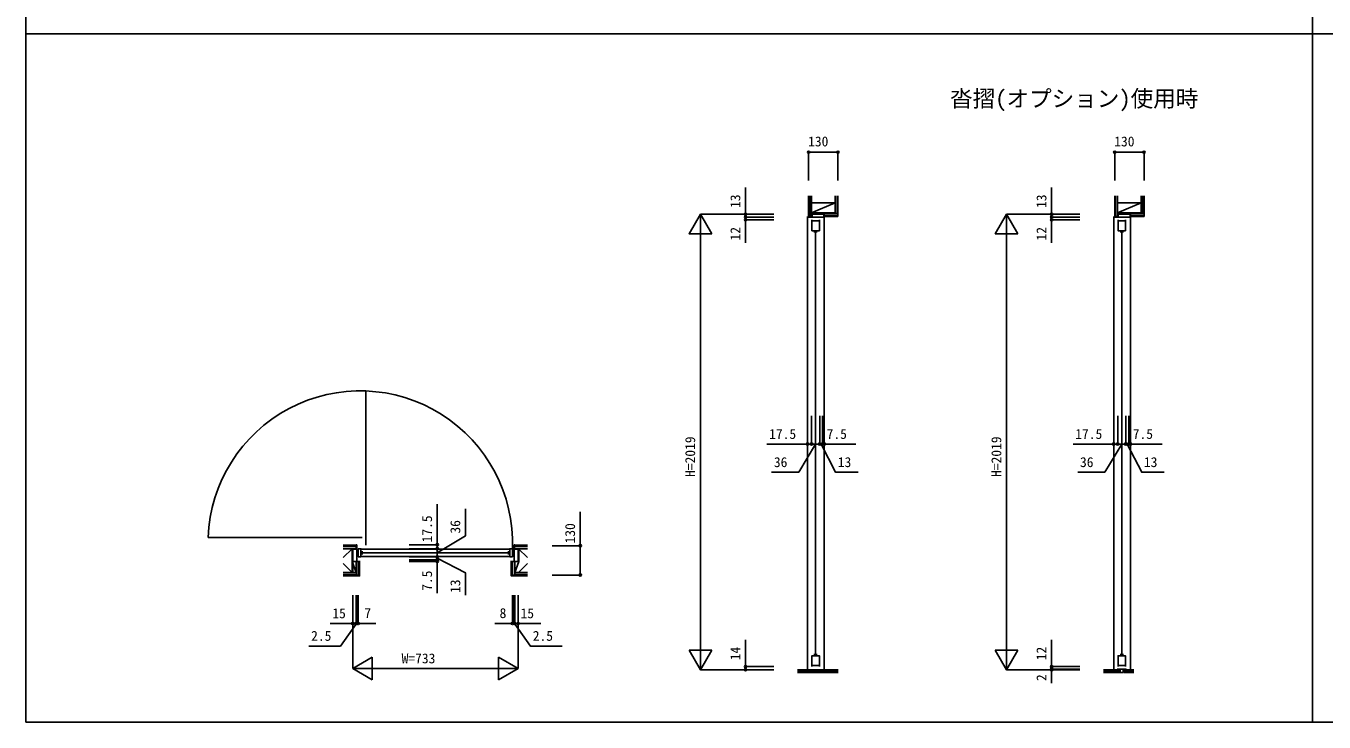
# Model space of a CAD drawing. Units: millimetres, scale not verified. Extents: x -14341 to 14340, y -10000 to 10000.
# Drawn here: x -14341 to -8590, y -10000 to -6914 of the extents above; entities that cross this region are included whole.
import ezdxf
from ezdxf.enums import TextEntityAlignment as Align

# ---------------------------------------------------------------- set-up
doc = ezdxf.new("R2010")
doc.units = ezdxf.units.MM
doc.header["$LTSCALE"] = 50
for name, color, linetype in [('0-0_0', 7, 'Continuous'), ('0-2_YKK_B1', 4, 'Continuous'), ('0-3_YKK_C1', 4, 'Continuous'), ('0-4_YKK_F1', 7, 'Continuous'), ('0-5_YKK_N1', 2, 'Continuous'), ('0-6_YKK_Z1', 7, 'Continuous')]:
    doc.layers.add(name, color=color, linetype=linetype)
doc.styles.add('ＭＳ ゴシック', font='')
doc.styles.get('ＭＳ ゴシック').set_extended_font_data('MS Gothic')

msp = doc.modelspace()

# ---------------------------------------------------------------- linework, layer by layer
at = {"layer": '0-2_YKK_B1'}
for p, q in [((-12834.77, -8532.2), (-12834.77, -9215.2)), ((-12850.77, -9181.2), (-13533.77, -9181.2)), ((-12878.28, -9213.7), (-12875.78, -9213.7)), ((-12875.78, -9213.7), (-12875.78, -9287.7)), ((-12856.77, -9232.7), (-12197.78, -9232.7)), ((-12848.77, -9244.85), (-12856.77, -9244.85)), ((-12848.77, -9253.55), (-12856.77, -9253.55)), ((-12854.77, -9249.2), (-12199.78, -9249.2)), ((-12205.78, -9244.85), (-12197.78, -9244.85)), ((-12205.78, -9253.55), (-12197.78, -9253.55)), ((-12177.78, -9213.7), (-12177.78, -9287.7)), ((-12177.78, -9213.7), (-12175.28, -9213.7)), ((-12859.78, -9287.7), (-12893.28, -9287.7)), ((-12197.78, -9265.7), (-12856.77, -9265.7)), ((-12193.78, -9287.7), (-12160.28, -9287.7))]:
    msp.add_line(p, q, dxfattribs=at)
for points in [[(-12875.78, -9233.7), (-12893.28, -9233.7), (-12893.28, -9287.7)], [(-12856.77, -9267.2), (-12856.77, -9231.2), (-12868.77, -9231.2)], [(-12856.77, -9267.2), (-12868.77, -9267.2), (-12868.77, -9231.2)], [(-12197.78, -9267.2), (-12197.78, -9231.2), (-12185.78, -9231.2)], [(-12197.78, -9267.2), (-12185.78, -9267.2), (-12185.78, -9231.2)], [(-12177.78, -9233.7), (-12160.28, -9233.7), (-12160.28, -9287.7)]]:
    msp.add_lwpolyline(points, dxfattribs=at)
msp.add_arc((-12859.77, -9206.2), 674.46, 357.87576, 177.87576, dxfattribs=at)
at = {"layer": '0-3_YKK_C1'}
for p, q in [((-10878.15, -7759.2), (-10878.15, -7761.7)), ((-10878.15, -7761.7), (-10878.15, -9767.7)), ((-9522.03, -7759.2), (-9522.03, -7761.7)), ((-9522.03, -7761.7), (-9522.03, -9767.7)), ((-10859.15, -7778.3), (-10826.15, -7778.3)), ((-9503.03, -7778.3), (-9470.03, -7778.3)), ((-10847.3, -7829.7), (-10847.3, -7821.7)), ((-10842.65, -7823.7), (-10842.65, -9703.7)), ((-10838, -7829.7), (-10838, -7821.7)), ((-9491.18, -7829.7), (-9491.18, -7821.7)), ((-9486.53, -7823.7), (-9486.53, -9703.7)), ((-9481.88, -7829.7), (-9481.88, -7821.7)), ((-10847.3, -9697.7), (-10847.3, -9705.7)), ((-10838, -9697.7), (-10838, -9705.7)), ((-9491.18, -9697.7), (-9491.18, -9705.7)), ((-9481.88, -9697.7), (-9481.88, -9705.7)), ((-10859.15, -9749.1), (-10826.15, -9749.1)), ((-9503.03, -9749.1), (-9470.03, -9749.1))]:
    msp.add_line(p, q, dxfattribs=at)
for points in [[(-10805.65, -7748.7), (-10805.65, -7761.7), (-10878.15, -7761.7)], [(-10805.65, -7748.7), (-10858.15, -7748.7), (-10858.15, -7761.7)], [(-10805.65, -7748.7), (-10804.15, -7748.7), (-10804.15, -9767.7)], [(-9449.53, -7748.7), (-9449.53, -7761.7), (-9522.03, -7761.7)], [(-9449.53, -7748.7), (-9502.03, -7748.7), (-9502.03, -7761.7)], [(-9449.53, -7748.7), (-9448.03, -7748.7), (-9448.03, -9767.7)], [(-10859.15, -7773.7), (-10859.15, -7821.7), (-10826.15, -7821.7), (-10826.15, -7773.7)], [(-9503.03, -7773.7), (-9503.03, -7821.7), (-9470.03, -7821.7), (-9470.03, -7773.7)], [(-10859.15, -9753.7), (-10859.15, -9705.7), (-10826.15, -9705.7), (-10826.15, -9753.7)], [(-9503.03, -9753.7), (-9503.03, -9705.7), (-9470.03, -9705.7), (-9470.03, -9753.7)], [(-9506.52, -9767.7), (-9506.53, -9765.7), (-9466.53, -9765.7), (-9466.52, -9767.7)], [(-9492.82, -9765.7), (-9492.82, -9779.7), (-9480.22, -9779.7), (-9480.22, -9765.7)]]:
    msp.add_lwpolyline(points, dxfattribs=at)
at = {"layer": '0-4_YKK_F1'}
for p, q in [((-14340.9, -9999.7), (-14340.9, 10000.3)), ((-8640.9, -9999.7), (-8640.9, 9500.3)), ((-14340.9, -6949.7), (14159.1, -6949.7)), ((-14340.9, -9999.7), (14340.12, -9999.7))]:
    msp.add_line(p, q, dxfattribs=at)
at = {"layer": '0-5_YKK_N1'}
for p, q in [((-10873.65, -7598.7), (-10873.65, -7473.7)), ((-10743.65, -7473.7), (-10873.65, -7473.7)), ((-10743.65, -7598.7), (-10743.65, -7473.7)), ((-9517.53, -7598.7), (-9517.53, -7473.7)), ((-9387.53, -7473.7), (-9517.53, -7473.7)), ((-9387.53, -7598.7), (-9387.53, -7473.7)), ((-11153.15, -7748.7), (-11153.15, -7630.97)), ((-9797.03, -7748.7), (-9797.03, -7630.97)), ((-11303.15, -7835.3), (-11353.15, -7748.7)), ((-11028.15, -7748.7), (-11353.15, -7748.7)), ((-11353.15, -9767.7), (-11353.15, -7748.7)), ((-11028.15, -7748.7), (-11153.15, -7748.7)), ((-11153.15, -7761.7), (-11153.15, -7748.7)), ((-11153.15, -7761.7), (-11153.15, -7761.52)), ((-11028.15, -7761.7), (-11153.15, -7761.7)), ((-11153.15, -7761.7), (-11153.15, -7773.7)), ((-9947.03, -7835.3), (-9997.03, -7748.7)), ((-9672.03, -7748.7), (-9997.03, -7748.7)), ((-9997.03, -9767.7), (-9997.03, -7748.7)), ((-9672.03, -7748.7), (-9797.03, -7748.7)), ((-9797.03, -7761.7), (-9797.03, -7748.7)), ((-9797.03, -7761.7), (-9797.03, -7761.52)), ((-9672.03, -7761.7), (-9797.03, -7761.7)), ((-9797.03, -7761.7), (-9797.03, -7773.7)), ((-11028.15, -7773.7), (-11153.15, -7773.7)), ((-11153.15, -7773.7), (-11153.15, -7875.06)), ((-9672.03, -7773.7), (-9797.03, -7773.7)), ((-9797.03, -7773.7), (-9797.03, -7875.06)), ((-10878.15, -8642.7), (-10878.15, -8767.7)), ((-10860.65, -8642.7), (-10860.65, -8767.7)), ((-10860.65, -8642.7), (-10860.65, -8767.7)), ((-10824.65, -8642.7), (-10824.65, -8767.7)), ((-10824.65, -8642.7), (-10824.65, -8767.7)), ((-10811.65, -8642.7), (-10811.65, -8767.7)), ((-10804.15, -8642.7), (-10804.15, -8767.7)), ((-9522.03, -8642.7), (-9522.03, -8767.7)), ((-9504.53, -8642.7), (-9504.53, -8767.7)), ((-9504.53, -8642.7), (-9504.53, -8767.7)), ((-9468.53, -8642.7), (-9468.53, -8767.7)), ((-9468.53, -8642.7), (-9468.53, -8767.7)), ((-9455.53, -8642.7), (-9455.53, -8767.7)), ((-9448.03, -8642.7), (-9448.03, -8767.7)), ((-10878.15, -8767.7), (-11058.51, -8767.7)), ((-10860.65, -8767.7), (-10878.15, -8767.7)), ((-10824.65, -8767.7), (-10860.65, -8767.7)), ((-10860.65, -8767.7), (-10860.47, -8767.7)), ((-10824.65, -8767.7), (-10824.83, -8767.7)), ((-10811.65, -8767.7), (-10824.65, -8767.7)), ((-10811.65, -8767.7), (-10824.65, -8767.7)), ((-10811.65, -8767.7), (-10804.15, -8767.7)), ((-10811.65, -8767.7), (-10811.47, -8767.7)), ((-10804.15, -8767.7), (-10663.79, -8767.7)), ((-9522.03, -8767.7), (-9702.39, -8767.7)), ((-9504.53, -8767.7), (-9522.03, -8767.7)), ((-9468.53, -8767.7), (-9504.53, -8767.7)), ((-9504.53, -8767.7), (-9504.35, -8767.7)), ((-9468.53, -8767.7), (-9468.71, -8767.7)), ((-9455.53, -8767.7), (-9468.53, -8767.7)), ((-9455.53, -8767.7), (-9468.53, -8767.7)), ((-9455.53, -8767.7), (-9448.03, -8767.7)), ((-9455.53, -8767.7), (-9455.35, -8767.7)), ((-9448.03, -8767.7), (-9307.67, -8767.7)), ((-12518.78, -9213.7), (-12518.78, -9033.34)), ((-12643.84, -9213.7), (-12518.78, -9213.7)), ((-12643.84, -9231.2), (-12518.78, -9231.2)), ((-12643.84, -9231.2), (-12518.78, -9231.2)), ((-12518.78, -9231.2), (-12518.78, -9213.7)), ((-12518.78, -9267.2), (-12518.78, -9231.2)), ((-12518.78, -9231.2), (-12518.78, -9231.38)), ((-12010.28, -9218.2), (-11885.27, -9218.2)), ((-12643.84, -9267.2), (-12518.78, -9267.2)), ((-12643.84, -9267.2), (-12518.78, -9267.2)), ((-12643.84, -9280.2), (-12518.78, -9280.2)), ((-12643.84, -9287.7), (-12518.78, -9287.7)), ((-12518.78, -9267.2), (-12518.78, -9267.02)), ((-12518.78, -9280.2), (-12518.78, -9267.2)), ((-12518.78, -9280.2), (-12518.78, -9267.2)), ((-12518.78, -9280.2), (-12518.78, -9287.7)), ((-12518.78, -9280.2), (-12518.78, -9280.38)), ((-12518.78, -9287.7), (-12518.78, -9428.06)), ((-12010.28, -9348.2), (-11885.27, -9348.2)), ((-12893.28, -9437.7), (-12893.28, -9762.7)), ((-12893.28, -9437.7), (-12893.28, -9562.7)), ((-12878.28, -9437.7), (-12878.28, -9562.7)), ((-12875.78, -9437.7), (-12875.78, -9562.7)), ((-12875.78, -9437.7), (-12875.78, -9562.7)), ((-12868.78, -9437.7), (-12868.78, -9562.7)), ((-12185.78, -9437.7), (-12185.78, -9562.7)), ((-12177.78, -9437.7), (-12177.78, -9562.7)), ((-12177.78, -9437.7), (-12177.78, -9562.7)), ((-12175.28, -9437.7), (-12175.28, -9562.7)), ((-12160.28, -9437.7), (-12160.28, -9562.7)), ((-12160.28, -9437.7), (-12160.28, -9762.7)), ((-12893.28, -9562.7), (-12993.64, -9562.7)), ((-12878.28, -9562.7), (-12893.28, -9562.7)), ((-12878.28, -9562.7), (-12878.46, -9562.7)), ((-12878.28, -9562.7), (-12875.78, -9562.7)), ((-12878.28, -9562.7), (-12875.78, -9562.7)), ((-12875.78, -9562.7), (-12868.78, -9562.7)), ((-12875.78, -9562.7), (-12875.6, -9562.7)), ((-12868.77, -9562.7), (-12791.19, -9562.7)), ((-12185.78, -9562.7), (-12263.36, -9562.7)), ((-12177.78, -9562.7), (-12185.78, -9562.7)), ((-12177.78, -9562.7), (-12177.96, -9562.7)), ((-12175.28, -9562.7), (-12177.78, -9562.7)), ((-12175.28, -9562.7), (-12177.78, -9562.7)), ((-12175.28, -9562.7), (-12175.1, -9562.7)), ((-12175.28, -9562.7), (-12160.28, -9562.7)), ((-12160.28, -9562.7), (-12059.92, -9562.7)), ((-11153.15, -9753.7), (-11153.15, -9635.97)), ((-9797.03, -9753.7), (-9797.03, -9635.97)), ((-12806.67, -9712.7), (-12893.28, -9762.7)), ((-12806.67, -9712.7), (-12806.67, -9812.7)), ((-12246.88, -9712.7), (-12246.88, -9812.7)), ((-12246.88, -9712.7), (-12160.28, -9762.7)), ((-11303.15, -9681.1), (-11403.15, -9681.1)), ((-9947.03, -9681.1), (-10047.03, -9681.1)), ((-12893.28, -9762.7), (-12160.28, -9762.7)), ((-12893.27, -9762.7), (-12806.67, -9812.7)), ((-12160.27, -9762.7), (-12246.88, -9812.7)), ((-11028.15, -9767.7), (-11353.15, -9767.7)), ((-11028.15, -9753.7), (-11153.15, -9753.7)), ((-11153.15, -9767.7), (-11153.15, -9753.7)), ((-9672.03, -9767.7), (-9997.03, -9767.7)), ((-9672.03, -9753.7), (-9797.03, -9753.7)), ((-9797.03, -9765.7), (-9797.03, -9753.7)), ((-9797.03, -9765.7), (-9797.03, -9765.52)), ((-9672.03, -9765.7), (-9797.03, -9765.7)), ((-9797.03, -9765.7), (-9797.03, -9767.7)), ((-9672.03, -9767.7), (-9797.03, -9767.7)), ((-9797.03, -9767.7), (-9797.03, -9828.06))]:
    msp.add_line(p, q, dxfattribs=at)
for points in [[(-11303.15, -7835.3), (-11403.15, -7835.3), (-11353.15, -7748.7)], [(-11028.15, -7761.7), (-11153.15, -7761.7), (-11153.15, -7761.88)], [(-9947.03, -7835.3), (-10047.03, -7835.3), (-9997.03, -7748.7)], [(-9672.03, -7761.7), (-9797.03, -7761.7), (-9797.03, -7761.88)], [(-10811.65, -8642.7), (-10811.65, -8767.7), (-10811.83, -8767.7)], [(-9455.53, -8642.7), (-9455.53, -8767.7), (-9455.71, -8767.7)], [(-10842.65, -8767.7), (-10917.53, -8892.7), (-11037.53, -8892.7)], [(-10818.15, -8767.7), (-10754.31, -8892.7), (-10654.31, -8892.7)], [(-9486.53, -8767.7), (-9561.41, -8892.7), (-9681.41, -8892.7)], [(-9462.03, -8767.7), (-9398.18, -8892.7), (-9298.18, -8892.7)], [(-12518.78, -9249.2), (-12393.78, -9174.32), (-12393.78, -9054.32)], [(-11885.27, -9348.2), (-11885.27, -9218.2), (-11885.27, -9068.02)], [(-12643.84, -9280.2), (-12518.78, -9280.2), (-12518.78, -9280.02)], [(-12518.78, -9273.7), (-12393.78, -9337.54), (-12393.78, -9437.54)], [(-12878.28, -9437.7), (-12878.28, -9562.7), (-12878.1, -9562.7)], [(-12175.28, -9437.7), (-12175.28, -9562.7), (-12175.46, -9562.7)], [(-12877.03, -9562.7), (-12947.68, -9662.7), (-13087.68, -9662.7)], [(-12176.53, -9562.7), (-12105.81, -9662.7), (-11965.81, -9662.7)], [(-11303.15, -9681.1), (-11353.15, -9767.7), (-11403.15, -9681.1)], [(-9947.03, -9681.1), (-9997.03, -9767.7), (-10047.03, -9681.1)], [(-11028.15, -9767.7), (-11153.15, -9767.7), (-11153.15, -9767.88)], [(-9672.03, -9765.7), (-9797.03, -9765.7), (-9797.03, -9765.88)]]:
    msp.add_lwpolyline(points, dxfattribs=at)
for centre in [(-10873.65, -7473.7), (-10743.65, -7473.7), (-9517.53, -7473.7), (-9387.53, -7473.7), (-11153.15, -7748.7), (-11153.15, -7761.7), (-9797.03, -7748.7), (-9797.03, -7761.7), (-11153.15, -7773.7), (-9797.03, -7773.7), (-10878.15, -8767.7), (-10860.65, -8767.7), (-10824.65, -8767.7), (-10811.65, -8767.7), (-10804.15, -8767.7), (-9522.03, -8767.7), (-9504.53, -8767.7), (-9468.53, -8767.7), (-9455.53, -8767.7), (-9448.03, -8767.7), (-12518.78, -9213.7), (-12518.78, -9231.2), (-11885.28, -9218.2), (-12518.78, -9267.2), (-12518.78, -9280.2), (-12518.78, -9287.7), (-11885.28, -9348.2), (-12893.28, -9562.7), (-12878.28, -9562.7), (-12875.78, -9562.7), (-12868.78, -9562.7), (-12185.78, -9562.7), (-12177.78, -9562.7), (-12175.28, -9562.7), (-12160.28, -9562.7), (-11153.15, -9753.7), (-11153.15, -9767.7), (-9797.03, -9753.7), (-9797.03, -9765.7), (-9797.03, -9767.7)]:
    msp.add_circle(centre, 5, dxfattribs=at)
at = {"layer": '0-6_YKK_Z1'}
for p, q in [((-10873.65, -7759.2), (-10873.65, -7666.7)), ((-10871.65, -7759.2), (-10871.65, -7666.7)), ((-10863.15, -7759.2), (-10863.15, -7666.7)), ((-10861.15, -7759.2), (-10861.15, -7666.7)), ((-10861.15, -7742.7), (-10756.15, -7697.7)), ((-10756.15, -7721.97), (-10756.15, -7666.7)), ((-10756.15, -7745.7), (-10756.15, -7680.98)), ((-10756.15, -7745.7), (-10756.15, -7680.98)), ((-10756.15, -7745.7), (-10756.15, -7681.98)), ((-10754.15, -7745.7), (-10754.15, -7666.7)), ((-10745.65, -7745.7), (-10745.65, -7666.7)), ((-10743.65, -7758.2), (-10743.65, -7666.7)), ((-9517.53, -7759.2), (-9517.53, -7666.7)), ((-9515.53, -7759.2), (-9515.53, -7666.7)), ((-9507.03, -7759.2), (-9507.03, -7666.7)), ((-9505.03, -7759.2), (-9505.03, -7666.7)), ((-9505.03, -7742.7), (-9400.03, -7697.7)), ((-9400.03, -7721.97), (-9400.03, -7666.7)), ((-9400.03, -7745.7), (-9400.03, -7680.98)), ((-9400.03, -7745.7), (-9400.03, -7680.98)), ((-9400.03, -7745.7), (-9400.03, -7681.98)), ((-9398.03, -7745.7), (-9398.03, -7666.7)), ((-9389.53, -7745.7), (-9389.53, -7666.7)), ((-9387.53, -7758.2), (-9387.53, -7666.7)), ((-10861.15, -7759.2), (-10873.65, -7759.2)), ((-10861.15, -7748.7), (-10804.65, -7742.7)), ((-10804.65, -7745.7), (-10756.15, -7742.7)), ((-10804.65, -7745.7), (-10743.65, -7745.7)), ((-10804.65, -7747.2), (-10743.65, -7747.2)), ((-10743.65, -7756.43), (-10804.15, -7756.43)), ((-10743.65, -7758.2), (-10804.15, -7758.2)), ((-9505.03, -7759.2), (-9517.53, -7759.2)), ((-9505.03, -7748.7), (-9448.53, -7742.7)), ((-9448.53, -7745.7), (-9400.03, -7742.7)), ((-9448.53, -7745.7), (-9387.53, -7745.7)), ((-9448.53, -7747.2), (-9387.53, -7747.2)), ((-9387.53, -7756.43), (-9448.03, -7756.43)), ((-9387.53, -7758.2), (-9448.03, -7758.2)), ((-12878.28, -9215.7), (-12935.54, -9215.7)), ((-12878.27, -9218.7), (-12935.54, -9218.7)), ((-12878.27, -9220.2), (-12935.54, -9220.2)), ((-12935.54, -9229.7), (-12878.27, -9229.7)), ((-12935.54, -9231.2), (-12878.27, -9231.2)), ((-12896.27, -9231.2), (-12935.54, -9270.47)), ((-12896.27, -9288.2), (-12893.28, -9231.2)), ((-12896.27, -9336.2), (-12896.27, -9231.2)), ((-12878.27, -9231.2), (-12878.27, -9215.7)), ((-12176.28, -9215.7), (-12119.01, -9215.7)), ((-12176.28, -9231.2), (-12176.28, -9215.7)), ((-12176.28, -9218.7), (-12119.01, -9218.7)), ((-12176.28, -9220.2), (-12119.01, -9220.2)), ((-12119.01, -9229.7), (-12176.28, -9229.7)), ((-12119.01, -9231.2), (-12176.28, -9231.2)), ((-12157.28, -9287.7), (-12160.28, -9231.2)), ((-12158.28, -9231.2), (-12119.01, -9270.47)), ((-12157.28, -9231.2), (-12157.28, -9287.7)), ((-12896.27, -9336.2), (-12935.54, -9296.93)), ((-12878.28, -9336.2), (-12896.27, -9288.2)), ((-12865.78, -9288.2), (-12896.27, -9288.2)), ((-12893.27, -9336.2), (-12893.27, -9288.2)), ((-12878.28, -9336.2), (-12878.28, -9288.2)), ((-12876.78, -9348.7), (-12876.77, -9288.2)), ((-12867.28, -9288.2), (-12867.28, -9348.7)), ((-12865.78, -9288.2), (-12865.78, -9348.7)), ((-12186.27, -9288.2), (-12186.27, -9348.7)), ((-12176.77, -9348.7), (-12176.78, -9288.2)), ((-12175.28, -9336.2), (-12175.28, -9288.2)), ((-12175.27, -9348.7), (-12175.28, -9288.2)), ((-12158.28, -9336.2), (-12119.01, -9296.93)), ((-12935.54, -9336.2), (-12876.77, -9336.2)), ((-12935.54, -9337.7), (-12876.77, -9337.7)), ((-12876.78, -9347.2), (-12935.54, -9347.2)), ((-12865.78, -9348.7), (-12935.54, -9348.7)), ((-12119.01, -9337.7), (-12175.28, -9337.7)), ((-12175.27, -9347.2), (-12119.01, -9347.2)), ((-10923.12, -9767.7), (-10743.12, -9767.7)), ((-10923.12, -9770.1), (-10743.12, -9770.1)), ((-10923.12, -9772.5), (-10743.12, -9772.5)), ((-10923.12, -9774.9), (-10743.12, -9774.9)), ((-9568.03, -9767.7), (-9495.52, -9767.7)), ((-9568.03, -9770.1), (-9495.52, -9770.1)), ((-9568.03, -9772.5), (-9495.52, -9772.5)), ((-9568.03, -9774.9), (-9495.52, -9774.9)), ((-9495.52, -9767.7), (-9495.52, -9779.7)), ((-9477.53, -9767.7), (-9433.16, -9767.7)), ((-9477.53, -9767.7), (-9477.53, -9779.7)), ((-9477.53, -9770.1), (-9433.16, -9770.1)), ((-9477.53, -9772.5), (-9433.16, -9772.5)), ((-9477.53, -9774.9), (-9433.16, -9774.9)), ((-10923.12, -9777.3), (-10743.12, -9777.3)), ((-10743.12, -9779.7), (-10923.12, -9779.7)), ((-9568.03, -9777.3), (-9495.52, -9777.3)), ((-9495.52, -9779.7), (-9568.03, -9779.7)), ((-9477.53, -9777.3), (-9433.16, -9777.3)), ((-9433.16, -9779.7), (-9477.53, -9779.7))]:
    msp.add_line(p, q, dxfattribs=at)
for points in [[(-10861.15, -7742.7), (-10756.15, -7742.7), (-10756.15, -7697.7), (-10861.15, -7697.7)], [(-9505.03, -7742.7), (-9400.03, -7742.7), (-9400.03, -7697.7), (-9505.03, -7697.7)], [(-10861.15, -7748.7), (-10804.65, -7748.7), (-10804.65, -7742.7), (-10861.15, -7742.7)], [(-9505.03, -7748.7), (-9448.53, -7748.7), (-9448.53, -7742.7), (-9505.03, -7742.7)]]:
    msp.add_lwpolyline(points, close=True, dxfattribs=at)
for points in [[(-12896.27, -9288.2), (-12893.28, -9288.2), (-12893.28, -9231.2), (-12896.27, -9231.2)], [(-12157.28, -9287.7), (-12160.28, -9287.7), (-12160.28, -9231.2)], [(-12862.78, -9288.2), (-12862.78, -9351.7), (-12935.54, -9351.7)], [(-12190.78, -9288.2), (-12190.78, -9351.7), (-12119.01, -9351.7)], [(-12187.78, -9288.2), (-12187.78, -9348.7), (-12119.01, -9348.7)], [(-12119.01, -9336.2), (-12175.27, -9336.2), (-12157.28, -9287.7)]]:
    msp.add_lwpolyline(points, dxfattribs=at)

# ---------------------------------------------------------------- texts
at = {"layer": '0-0_0', "style": 'ＭＳ ゴシック'}
msp.add_text('沓摺(オプション)使用時', height=73.31, dxfattribs=at).set_placement((-10246.9, -7294.7), align=Align.BOTTOM_LEFT)
at = {"layer": '0-5_YKK_N1', "style": 'ＭＳ ゴシック'}
for s, p in [('130', (-10875.92, -7461.26)), ('130', (-9519.79, -7461.26)), ('17.5', (-11048.51, -8757.7)), ('7.5', (-10793.79, -8757.7)), ('17.5', (-9692.39, -8757.7)), ('7.5', (-9437.67, -8757.7)), ('36', (-11027.53, -8882.7)), ('13', (-10744.31, -8882.7)), ('36', (-9671.41, -8882.7)), ('13', (-9388.18, -8882.7)), ('15', (-12983.64, -9552.7)), ('7', (-12841.8, -9552.06)), ('8', (-12242.75, -9552.06)), ('15', (-12149.92, -9552.7)), ('2.5', (-13077.68, -9652.7)), ('2.5', (-12095.81, -9652.7)), ('W=733', (-12676.78, -9752.7))]:
    msp.add_text(s, height=43.99, dxfattribs=at).set_placement(p, align=Align.BOTTOM_LEFT)
for s, p in [('13', (-11163.15, -7720.97)), ('13', (-9807.03, -7720.97)), ('12', (-11163.15, -7865.06)), ('12', (-9807.03, -7865.06)), ('H=2019', (-11363.15, -8913.2)), ('H=2019', (-10007.03, -8913.2)), ('17.5', (-12528.78, -9203.34)), ('36', (-12403.78, -9164.32)), ('130', (-11895.27, -9208.02)), ('7.5', (-12528.78, -9418.06)), ('13', (-12403.78, -9427.54)), ('14', (-11163.15, -9725.97)), ('12', (-9807.03, -9725.97)), ('2', (-9807.03, -9818.06))]:
    msp.add_text(s, height=43.99, rotation=90, dxfattribs=at).set_placement(p, align=Align.BOTTOM_LEFT)

doc.saveas('drawing.dxf')
